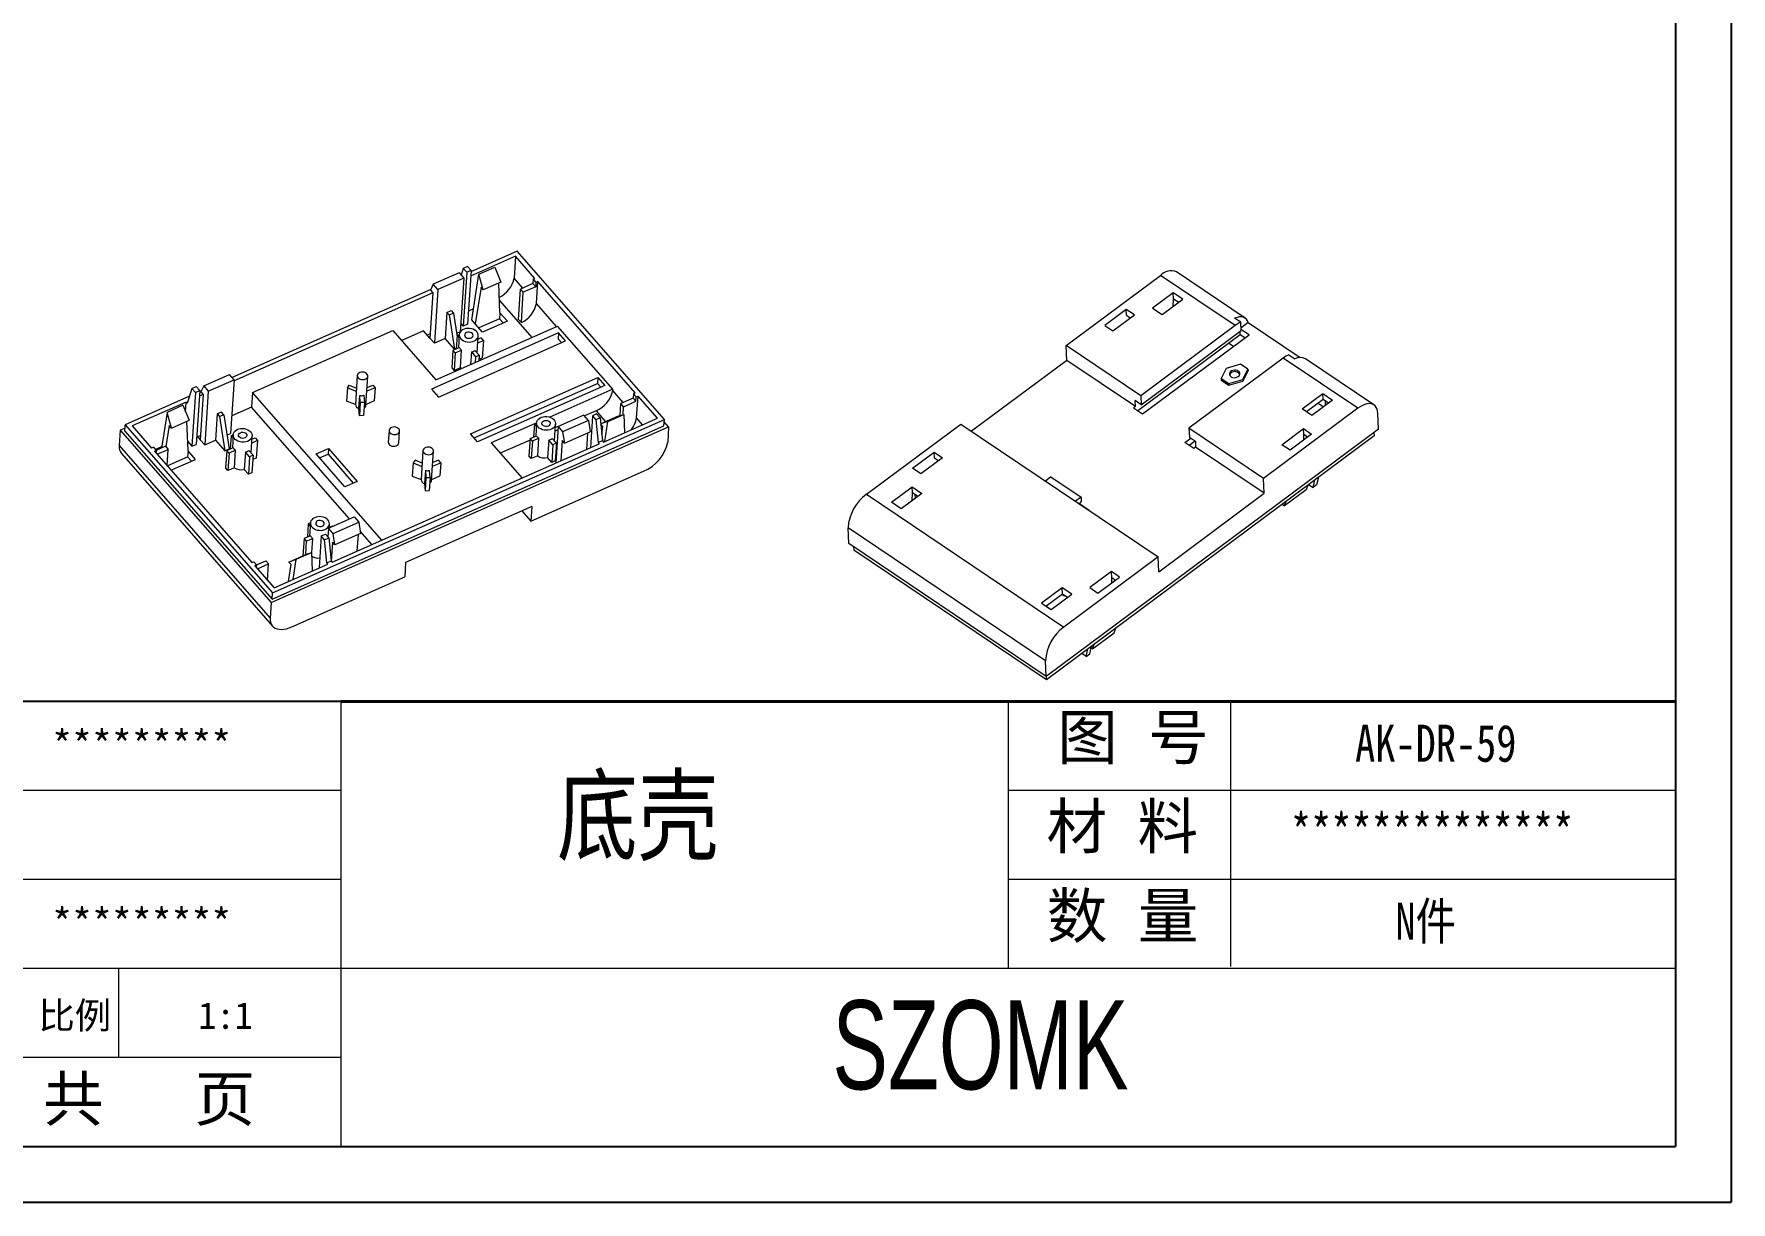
# Model space of a CAD drawing. Header units: inches. Extents: x 2044 to 3108, y 573 to 849.
# Drawn here: x 2234.4 to 2435.3, y 573 to 711.2 of the extents above; entities that cross this region are included whole.
import ezdxf

# ---------------------------------------------------------------- set-up
doc = ezdxf.new("R2010")
doc.units = ezdxf.units.IN
doc.layers.add('文字', color=81, linetype='Continuous')
doc.layers.add('粗实线', color=7, linetype='Continuous', lineweight=30)
doc.layers.add('细实线', color=3, linetype='Continuous', lineweight=9)
doc.styles.get("Standard").update_dxf_attribs({"font": 'txt', "bigfont": 'gbcbig.shx'})
doc.styles.add('宋体', font='', dxfattribs={"width": 0.8, "height": 3.5})
doc.styles.add('长仿宋', font='', dxfattribs={"width": 0.7, "height": 4})
doc.styles.get('宋体').set_extended_font_data('SimSun')
doc.styles.get('长仿宋').set_extended_font_data('SimSun')

msp = doc.modelspace()

# ---------------------------------------------------------------- linework, layer by layer
for p, q in [((2435.346, 849.489), (2435.346, 572.957)), ((2428.762, 842.905), (2428.762, 579.541)), ((2270.744, 632.214), (2191.735, 632.214)), ((2054.371, 579.541), (2428.762, 579.541)), ((2044.251, 572.957), (2435.346, 572.957))]:
    msp.add_line(p, q)
at = {"color": 7, "linetype": 'Continuous', "lineweight": 15}
for p, q in [((2291.603, 685.501), (2286.139, 683.083)), ((2309.047, 665.591), (2291.603, 685.501)), ((2285.237, 683.476), (2284.985, 682.67)), ((2285.739, 683.698), (2285.237, 683.476)), ((2285.646, 683.008), (2285.237, 683.476)), ((2285.739, 683.698), (2286.148, 683.23)), ((2291.428, 684.905), (2286.105, 682.549)), ((2287.093, 682.78), (2288.975, 683.613)), ((2288.975, 683.613), (2289.696, 681.847)), ((2291.428, 684.905), (2291.262, 682.322)), ((2293.721, 682.288), (2291.428, 684.905)), ((2281.684, 681.601), (2281.345, 680.879)), ((2284.738, 682.952), (2281.684, 681.601)), ((2282.23, 680.978), (2281.684, 681.601)), ((2285.284, 682.329), (2282.23, 680.978)), ((2284.738, 682.952), (2285.284, 682.329)), ((2285.284, 682.329), (2284.874, 675.957)), ((2285.646, 683.008), (2285.237, 676.636)), ((2286.148, 683.23), (2285.646, 683.008)), ((2286.148, 683.23), (2285.739, 676.858)), ((2286.238, 677.382), (2287.093, 682.78)), ((2287.331, 681.233), (2286.648, 676.914)), ((2287.604, 680.921), (2287.093, 682.78)), ((2287.604, 680.921), (2287.331, 681.233)), ((2289.696, 681.847), (2287.604, 680.921)), ((2289.576, 678.21), (2289.439, 681.733)), ((2293.479, 681.678), (2292.015, 681.031)), ((2293.807, 681.305), (2292.343, 680.657)), ((2293.512, 682.195), (2293.479, 681.678)), ((2293.479, 681.678), (2293.807, 681.305)), ((2293.512, 682.195), (2293.721, 682.288)), ((2293.512, 682.195), (2293.84, 681.821)), ((2293.84, 681.821), (2293.807, 681.305)), ((2294.049, 681.914), (2293.84, 681.821)), ((2293.883, 679.33), (2294.049, 681.914)), ((2305.597, 668.734), (2294.049, 681.914)), ((2356.618, 674.342), (2367.78, 682.644)), ((2376.612, 676.701), (2367.78, 682.644)), ((2377.811, 677.583), (2369.693, 683.046)), ((2281.394, 680.983), (2257.856, 670.567)), ((2281.617, 680.563), (2258.084, 670.149)), ((2281.618, 680.567), (2281.275, 675.228)), ((2281.345, 680.879), (2281.618, 680.567)), ((2282.23, 680.978), (2281.821, 674.605)), ((2291.783, 677.423), (2292.015, 681.031)), ((2292.015, 681.031), (2292.343, 680.657)), ((2292.111, 677.05), (2292.343, 680.657)), ((2369.293, 680.585), (2366.844, 678.763)), ((2367.986, 677.995), (2370.435, 679.816)), ((2369.289, 678.964), (2369.323, 679.879)), ((2370.435, 679.816), (2369.293, 680.585)), ((2369.323, 679.879), (2369.293, 680.585)), ((2369.323, 679.879), (2369.951, 679.456)), ((2283.296, 678.27), (2283.097, 675.17)), ((2283.296, 678.27), (2283.798, 678.492)), ((2283.569, 677.958), (2283.296, 678.27)), ((2283.569, 677.958), (2284.071, 678.18)), ((2283.569, 677.958), (2284.188, 673.923)), ((2283.798, 678.492), (2284.071, 678.18)), ((2284.071, 678.18), (2284.501, 675.382)), ((2286.444, 678.684), (2285.839, 678.416)), ((2286.648, 676.914), (2286.238, 677.382)), ((2289.532, 677.521), (2287.07, 676.432)), ((2290.449, 677.213), (2287.521, 675.917)), ((2289.576, 678.21), (2289.532, 677.521)), ((2289.983, 677.006), (2289.532, 677.521)), ((2289.576, 678.21), (2290.449, 677.213)), ((2291.783, 677.423), (2292.111, 677.05)), ((2363.735, 678.625), (2361.181, 676.725)), ((2362.144, 676.076), (2364.698, 677.976)), ((2363.765, 677.919), (2363.735, 678.625)), ((2364.698, 677.976), (2363.735, 678.625)), ((2363.765, 677.919), (2364.215, 677.616)), ((2366.844, 678.763), (2367.986, 677.995)), ((2377.281, 677.095), (2376.567, 677.575)), ((2260.276, 668.777), (2276.883, 676.126)), ((2276.883, 676.126), (2282.002, 670.284)), ((2280.538, 676.07), (2277.94, 674.92)), ((2281.275, 675.228), (2280.538, 676.07)), ((2281.308, 675.741), (2280.96, 675.587)), ((2281.821, 674.605), (2281.275, 675.228)), ((2296.52, 675.843), (2281.46, 669.179)), ((2282.002, 670.284), (2296.392, 676.652)), ((2284.509, 675.511), (2284.409, 673.953)), ((2284.874, 675.957), (2284.442, 675.765)), ((2284.764, 675.624), (2284.509, 675.511)), ((2284.509, 675.511), (2284.74, 675.247)), ((2284.765, 675.635), (2284.664, 674.066)), ((2285.237, 676.636), (2284.94, 676.975)), ((2285.739, 676.858), (2285.237, 676.636)), ((2287.521, 675.917), (2286.648, 676.914)), ((2286.88, 673.467), (2287.01, 675.491)), ((2287.347, 675.254), (2286.985, 675.093)), ((2287.62, 674.942), (2287.347, 675.254)), ((2302.944, 669.174), (2296.392, 676.652)), ((2296.52, 675.843), (2296.475, 675.154)), ((2297.339, 674.909), (2296.52, 675.843)), ((2361.181, 676.725), (2362.144, 676.076)), ((2377.229, 675.621), (2365.117, 666.612)), ((2376.612, 676.701), (2365.451, 668.399)), ((2365.496, 667.34), (2377.322, 676.136)), ((2365.674, 666.238), (2378.269, 675.607)), ((2377.229, 675.621), (2377.211, 676.053)), ((2377.785, 675.247), (2377.229, 675.621)), ((2377.322, 676.136), (2377.281, 677.095)), ((2378.187, 677.062), (2377.311, 676.41)), ((2378.269, 675.607), (2377.318, 676.247)), ((2378.187, 677.062), (2384.325, 672.932)), ((2283.097, 675.17), (2281.821, 674.605)), ((2282.279, 668.244), (2297.339, 674.909)), ((2284.188, 673.923), (2283.097, 675.17)), ((2284, 673.773), (2283.867, 671.706)), ((2284.756, 674.107), (2284, 673.773)), ((2284, 673.773), (2284.273, 673.461)), ((2284.273, 673.461), (2284.14, 671.394)), ((2284.413, 674.023), (2284.188, 673.923)), ((2284.273, 673.461), (2285.029, 673.795)), ((2284.896, 671.729), (2285.029, 673.795)), ((2286.2, 673.581), (2286.104, 672.099)), ((2286.2, 673.581), (2286.693, 673.018)), ((2287.111, 673.203), (2286.618, 673.766)), ((2286.693, 673.018), (2287.111, 673.203)), ((2286.956, 674.648), (2287.62, 674.942)), ((2287.111, 673.203), (2287.067, 672.525)), ((2287.62, 674.942), (2287.487, 672.875)), ((2296.872, 674.702), (2296.475, 675.154)), ((2365.451, 668.399), (2356.618, 674.342)), ((2356.694, 672.577), (2356.618, 674.342)), ((2375.885, 674.621), (2376.442, 674.247)), ((2382.991, 673.253), (2383.705, 672.773)), ((2283.867, 671.706), (2284.14, 671.394)), ((2284.14, 671.394), (2284.896, 671.729)), ((2286.693, 673.018), (2286.649, 672.34)), ((2287.078, 672.694), (2287.487, 672.875)), ((2356.694, 672.577), (2345.413, 664.186)), ((2364.813, 667.114), (2356.694, 672.577)), ((2382.322, 672.859), (2371.161, 664.557)), ((2375.58, 671.64), (2374.978, 670.434)), ((2377.252, 672.125), (2375.58, 671.64)), ((2378.144, 671.525), (2377.252, 672.125)), ((2377.543, 670.319), (2378.144, 671.525)), ((2377.55, 670.142), (2378.152, 671.348)), ((2378.144, 671.525), (2378.152, 671.348)), ((2391.154, 666.916), (2382.322, 672.859)), ((2393.067, 667.317), (2384.949, 672.78)), ((2253.11, 669.259), (2252.557, 667.487)), ((2253.11, 669.259), (2253.612, 669.481)), ((2253.11, 669.259), (2253.52, 668.791)), ((2254.022, 669.013), (2253.612, 669.481)), ((2254.494, 669.568), (2254.154, 668.846)), ((2254.494, 669.568), (2257.547, 670.919)), ((2254.494, 669.568), (2255.04, 668.945)), ((2255.04, 668.945), (2258.093, 670.296)), ((2258.093, 670.296), (2257.547, 670.919)), ((2258.093, 670.296), (2257.684, 663.924)), ((2271.511, 669.323), (2271.412, 667.773)), ((2271.511, 669.323), (2271.737, 669.639)), ((2272.56, 668.905), (2271.511, 669.323)), ((2271.737, 669.639), (2272.586, 669.301)), ((2272.682, 670.795), (2272.461, 667.35)), ((2273.708, 667.27), (2273.929, 670.715)), ((2274.784, 669.352), (2273.814, 668.923)), ((2273.843, 669.368), (2274.511, 669.664)), ((2274.511, 669.664), (2274.784, 669.352)), ((2274.784, 669.352), (2274.685, 667.802)), ((2281.46, 669.179), (2282.279, 668.244)), ((2286.101, 663.882), (2301.16, 670.546)), ((2286.524, 663.4), (2301.116, 669.857)), ((2301.979, 669.612), (2286.92, 662.947)), ((2302.944, 669.174), (2295.464, 665.864)), ((2301.16, 670.546), (2301.116, 669.857)), ((2301.116, 669.857), (2301.513, 669.405)), ((2301.16, 670.546), (2301.979, 669.612)), ((2302.933, 669.001), (2302.944, 669.174)), ((2374.978, 670.434), (2375.87, 669.833)), ((2374.978, 670.434), (2374.986, 670.257)), ((2374.986, 670.257), (2375.878, 669.657)), ((2375.87, 669.833), (2377.543, 670.319)), ((2375.87, 669.833), (2375.878, 669.657)), ((2375.878, 669.657), (2377.55, 670.142)), ((2377.543, 670.319), (2377.55, 670.142)), ((2252.823, 668.34), (2245.212, 664.972)), ((2252.421, 667.643), (2246.041, 664.82)), ((2252.038, 667.267), (2250.156, 666.434)), ((2252.038, 667.267), (2252.759, 665.501)), ((2252.348, 666.509), (2252.421, 667.643)), ((2252.557, 667.487), (2252.421, 667.643)), ((2253.52, 668.791), (2253.11, 662.419)), ((2253.52, 668.791), (2254.022, 669.013)), ((2254.022, 669.013), (2253.612, 662.641)), ((2254.427, 668.531), (2253.978, 668.332)), ((2254.203, 668.951), (2254.012, 668.866)), ((2254.427, 668.535), (2254.084, 663.196)), ((2254.154, 668.846), (2254.427, 668.535)), ((2255.04, 668.945), (2254.63, 662.573)), ((2260.276, 668.777), (2260.166, 667.054)), ((2275.586, 651.302), (2260.276, 668.777)), ((2272.461, 667.355), (2271.412, 667.773)), ((2272.866, 666.893), (2272.966, 668.443)), ((2273.03, 667.589), (2272.93, 666.039)), ((2273.03, 667.589), (2272.966, 668.443)), ((2273.529, 667.594), (2273.03, 667.589)), ((2273.529, 667.594), (2273.429, 666.044)), ((2273.464, 668.447), (2273.529, 667.594)), ((2274.685, 667.802), (2273.715, 667.373)), ((2303.799, 666.054), (2303.89, 667.477)), ((2305.354, 668.124), (2303.89, 667.477)), ((2304.218, 667.103), (2303.89, 667.477)), ((2304.218, 667.103), (2305.682, 667.751)), ((2305.387, 668.641), (2305.354, 668.124)), ((2305.682, 667.751), (2305.354, 668.124)), ((2305.597, 668.734), (2305.387, 668.641)), ((2305.715, 668.267), (2305.387, 668.641)), ((2305.682, 667.751), (2305.715, 668.267)), ((2305.715, 668.267), (2305.924, 668.36)), ((2305.758, 665.776), (2305.924, 668.36)), ((2308.217, 665.742), (2305.924, 668.36)), ((2365.496, 667.34), (2364.783, 667.82)), ((2364.813, 667.114), (2364.783, 667.82)), ((2365.451, 668.399), (2365.496, 667.34)), ((2384.58, 666.829), (2387.029, 668.65)), ((2387.06, 667.944), (2385.094, 666.483)), ((2388.171, 667.882), (2385.722, 666.06)), ((2386.465, 667.502), (2387.093, 667.08)), ((2387.029, 668.65), (2388.171, 667.882)), ((2387.06, 667.944), (2387.029, 668.65)), ((2387.687, 667.522), (2387.06, 667.944)), ((2387.277, 667.798), (2387.301, 667.235)), ((2250.156, 666.434), (2249.487, 662.211)), ((2250.667, 664.575), (2250.156, 666.434)), ((2250.667, 664.575), (2252.759, 665.501)), ((2252.639, 661.864), (2252.502, 665.387)), ((2256.105, 666.237), (2255.906, 663.137)), ((2256.607, 666.459), (2256.105, 666.237)), ((2256.105, 666.237), (2256.378, 665.926)), ((2256.88, 666.148), (2256.378, 665.926)), ((2256.378, 665.926), (2256.998, 661.891)), ((2256.88, 666.148), (2256.607, 666.459)), ((2256.88, 666.148), (2257.5, 662.113)), ((2260.166, 667.054), (2257.818, 666.016)), ((2271.763, 653.818), (2260.166, 667.054)), ((2262.656, 645.061), (2309.047, 665.591)), ((2272.93, 666.039), (2272.866, 666.893)), ((2273.429, 666.044), (2272.93, 666.039)), ((2293.654, 665.073), (2293.909, 665.186)), ((2293.91, 665.197), (2293.809, 663.628)), ((2299.507, 666.095), (2296.453, 664.744)), ((2300.053, 665.472), (2296.999, 664.121)), ((2300.053, 665.472), (2299.507, 666.095)), ((2300.951, 666.618), (2299.58, 666.012)), ((2300.053, 665.472), (2300.259, 664.127)), ((2300.524, 666.027), (2300.28, 662.23)), ((2301.026, 666.249), (2300.524, 666.027)), ((2300.524, 666.027), (2300.934, 665.559)), ((2301.436, 665.782), (2300.934, 665.559)), ((2300.934, 665.559), (2301.199, 662.853)), ((2301.436, 665.782), (2301.026, 666.249)), ((2301.436, 665.782), (2301.701, 663.075)), ((2303.591, 665.987), (2301.506, 665.064)), ((2302.353, 665.362), (2301.506, 665.064)), ((2301.838, 662.919), (2308.217, 665.742)), ((2301.976, 662.98), (2302.353, 665.362)), ((2302.353, 665.362), (2304.235, 666.195)), ((2303.591, 665.987), (2304.235, 666.195)), ((2304.158, 666.17), (2304.218, 667.103)), ((2304.235, 666.195), (2304.32, 664.018)), ((2308.998, 664.833), (2309.047, 665.591)), ((2309.551, 664.732), (2309.03, 665.327)), ((2364.813, 667.114), (2364.603, 666.958)), ((2364.603, 666.958), (2365.674, 666.238)), ((2391.154, 666.916), (2379.993, 658.614)), ((2385.722, 666.06), (2384.58, 666.829)), ((2393.608, 664.442), (2393.527, 666.313)), ((2244.61, 664.315), (2244.493, 662.489)), ((2245.186, 664.57), (2244.61, 664.315)), ((2244.61, 664.315), (2262.491, 643.906)), ((2245.163, 664.214), (2245.212, 664.972)), ((2245.163, 664.214), (2262.607, 644.303)), ((2245.212, 664.972), (2262.656, 645.061)), ((2246.041, 664.82), (2248.334, 662.203)), ((2250.394, 664.887), (2250, 662.397)), ((2250.667, 664.575), (2250.394, 664.887)), ((2253.678, 663.66), (2254.084, 663.196)), ((2253.77, 663.555), (2254.117, 663.709)), ((2254.084, 663.196), (2254.63, 662.573)), ((2254.63, 662.573), (2255.906, 663.137)), ((2255.906, 663.137), (2256.998, 661.891)), ((2257.251, 663.733), (2257.684, 663.924)), ((2257.737, 663.664), (2257.637, 662.106)), ((2257.737, 663.664), (2257.992, 663.777)), ((2257.968, 663.4), (2257.737, 663.664)), ((2257.993, 663.788), (2257.892, 662.219)), ((2260.108, 661.62), (2260.238, 663.643)), ((2260.212, 663.246), (2260.575, 663.406)), ((2260.575, 663.406), (2260.848, 663.094)), ((2262.491, 643.906), (2309.551, 664.732)), ((2262.607, 644.303), (2308.998, 664.833)), ((2276.439, 664.288), (2276.351, 662.91)), ((2277.598, 662.83), (2277.687, 664.208)), ((2286.92, 662.947), (2286.101, 663.882)), ((2293.653, 665.062), (2288.554, 662.806)), ((2293.134, 663.159), (2289.61, 661.6)), ((2293.145, 663.334), (2293.013, 661.268)), ((2293.145, 663.334), (2293.901, 663.669)), ((2293.418, 663.023), (2293.145, 663.334)), ((2294.174, 663.357), (2293.418, 663.023)), ((2293.654, 665.073), (2293.554, 663.515)), ((2293.885, 664.809), (2293.654, 665.073)), ((2294.041, 661.291), (2294.174, 663.357)), ((2295.345, 663.143), (2295.212, 661.076)), ((2295.838, 662.58), (2295.345, 663.143)), ((2295.763, 663.328), (2296.256, 662.765)), ((2296.025, 663.029), (2296.155, 665.053)), ((2296.428, 664.355), (2296.101, 664.21)), ((2296.13, 664.655), (2296.492, 664.815)), ((2296.453, 664.744), (2296.175, 660.413)), ((2296.453, 664.744), (2296.999, 664.121)), ((2296.492, 664.815), (2296.526, 664.776)), ((2296.999, 664.121), (2297.205, 662.776)), ((2297.205, 662.776), (2300.259, 664.127)), ((2299.958, 663.994), (2299.831, 662.031)), ((2301.773, 664.75), (2301.507, 665.053)), ((2301.627, 663.832), (2301.773, 664.75)), ((2309.551, 664.732), (2309.434, 662.906)), ((2332.966, 656.75), (2344.128, 665.052)), ((2344.128, 665.052), (2367.502, 649.323)), ((2393.608, 664.442), (2354.246, 635.164)), ((2393.076, 663.649), (2354.274, 634.788)), ((2370.67, 662.876), (2371.364, 663.392)), ((2371.161, 664.557), (2371.206, 663.498)), ((2379.993, 658.614), (2371.161, 664.557)), ((2371.206, 663.498), (2371.92, 663.018)), ((2382.164, 662.605), (2384.719, 664.505)), ((2385.682, 663.856), (2383.128, 661.957)), ((2384.719, 664.505), (2385.682, 663.856)), ((2384.749, 663.799), (2384.719, 664.505)), ((2384.775, 663.182), (2384.749, 663.799)), ((2385.198, 663.497), (2384.749, 663.799)), ((2385.084, 663.412), (2385.077, 663.578)), ((2393.059, 664.034), (2393.076, 663.649)), ((2244.493, 662.489), (2262.373, 642.081)), ((2244.767, 661.551), (2262.648, 641.142)), ((2248.544, 662.295), (2248.334, 662.203)), ((2248.544, 662.295), (2248.871, 661.921)), ((2248.662, 661.829), (2248.871, 661.921)), ((2248.662, 661.829), (2260.209, 648.649)), ((2249.507, 662.338), (2248.786, 662.019)), ((2248.871, 661.921), (2248.851, 661.613)), ((2249.974, 662.426), (2248.86, 661.933)), ((2248.979, 661.467), (2250.302, 662.052)), ((2249.974, 662.426), (2250.302, 662.052)), ((2250.177, 660.1), (2250.302, 662.052)), ((2250.177, 660.106), (2252.594, 661.175)), ((2252.594, 663.008), (2253.11, 662.419)), ((2252.639, 661.864), (2252.594, 661.175)), ((2252.594, 661.175), (2253.045, 660.661)), ((2253.512, 660.867), (2252.639, 661.864)), ((2253.11, 662.419), (2253.612, 662.641)), ((2256.998, 661.891), (2257.5, 662.113)), ((2257.228, 661.925), (2257.095, 659.858)), ((2257.228, 661.925), (2257.984, 662.259)), ((2257.501, 661.614), (2257.228, 661.925)), ((2257.501, 661.614), (2257.368, 659.547)), ((2258.257, 661.948), (2257.501, 661.614)), ((2258.124, 659.881), (2258.257, 661.948)), ((2259.428, 661.734), (2259.295, 659.667)), ((2259.921, 661.171), (2259.428, 661.734)), ((2259.921, 661.171), (2259.788, 659.104)), ((2259.846, 661.919), (2260.339, 661.356)), ((2260.339, 661.356), (2259.921, 661.171)), ((2260.848, 663.094), (2260.184, 662.801)), ((2260.339, 661.356), (2260.206, 659.289)), ((2260.848, 663.094), (2260.715, 661.028)), ((2267.801, 661.513), (2269.265, 662.161)), ((2271.214, 657.618), (2267.801, 661.513)), ((2268.224, 661.031), (2269.221, 661.472)), ((2269.265, 662.161), (2269.221, 661.472)), ((2269.221, 661.472), (2272.211, 658.06)), ((2269.265, 662.161), (2272.678, 658.266)), ((2269.711, 648.702), (2301.336, 662.697)), ((2280.462, 661.914), (2280.241, 658.47)), ((2281.488, 658.39), (2281.709, 661.834)), ((2288.554, 662.806), (2292.193, 658.651)), ((2293.286, 660.956), (2293.013, 661.268)), ((2293.418, 663.023), (2293.286, 660.956)), ((2294.041, 661.291), (2293.286, 660.956)), ((2295.838, 662.58), (2295.705, 660.514)), ((2296.256, 662.765), (2295.838, 662.58)), ((2296.256, 662.765), (2296.123, 660.699)), ((2296.295, 662.288), (2296.223, 662.256)), ((2296.932, 663.087), (2296.778, 660.68)), ((2297.205, 662.776), (2296.932, 663.087)), ((2301.701, 663.075), (2301.199, 662.853)), ((2301.199, 662.853), (2301.336, 662.697)), ((2301.701, 663.075), (2301.838, 662.919)), ((2338.438, 659.809), (2340.993, 661.709)), ((2340.993, 661.709), (2341.956, 661.06)), ((2341.023, 661.003), (2340.993, 661.709)), ((2371.74, 662.156), (2370.67, 662.876)), ((2371.184, 662.53), (2371.878, 663.046)), ((2371.95, 662.312), (2371.74, 662.156)), ((2371.92, 663.018), (2371.95, 662.312)), ((2380.069, 656.849), (2371.95, 662.312)), ((2383.128, 661.957), (2382.164, 662.605)), ((2250.624, 659.589), (2253.512, 660.867)), ((2257.368, 659.547), (2257.095, 659.858)), ((2258.124, 659.881), (2257.368, 659.547)), ((2259.788, 659.104), (2259.295, 659.667)), ((2260.206, 659.289), (2259.788, 659.104)), ((2260.715, 661.028), (2260.306, 660.847)), ((2279.292, 660.442), (2279.192, 658.892)), ((2279.517, 660.758), (2279.292, 660.442)), ((2279.292, 660.442), (2280.341, 660.025)), ((2280.366, 660.421), (2279.517, 660.758)), ((2280.746, 659.562), (2280.646, 658.012)), ((2280.746, 659.562), (2280.81, 658.709)), ((2281.309, 658.714), (2281.245, 659.567)), ((2281.594, 660.043), (2282.565, 660.472)), ((2282.292, 660.784), (2281.623, 660.488)), ((2282.565, 660.472), (2282.292, 660.784)), ((2282.565, 660.472), (2282.465, 658.922)), ((2293.227, 653.559), (2306.571, 659.464)), ((2295.705, 660.514), (2295.212, 661.076)), ((2296.123, 660.699), (2295.705, 660.514)), ((2339.402, 659.16), (2338.438, 659.809)), ((2341.956, 661.06), (2339.402, 659.16)), ((2341.472, 660.7), (2341.023, 661.003)), ((2272.678, 658.266), (2271.214, 657.618)), ((2279.192, 658.892), (2280.241, 658.475)), ((2280.646, 658.012), (2280.71, 657.159)), ((2280.81, 658.709), (2280.71, 657.159)), ((2280.71, 657.159), (2281.209, 657.164)), ((2280.81, 658.709), (2281.309, 658.714)), ((2281.309, 658.714), (2281.209, 657.164)), ((2281.495, 658.493), (2282.465, 658.922)), ((2335.949, 655.783), (2338.399, 657.605)), ((2338.399, 657.605), (2339.54, 656.837)), ((2338.429, 656.899), (2338.399, 657.605)), ((2354.808, 658.784), (2354.159, 658.301)), ((2354.808, 658.784), (2358.377, 656.383)), ((2380.069, 656.849), (2379.993, 658.614)), ((2385.03, 657.268), (2382.476, 655.369)), ((2385.24, 657.821), (2385.03, 657.268)), ((2385.327, 657.886), (2385.857, 657.53)), ((2385.857, 657.53), (2386.06, 658.431)), ((2386.277, 657.842), (2385.857, 657.53)), ((2386.48, 658.743), (2386.277, 657.842)), ((2293.337, 655.281), (2278.404, 648.672)), ((2293.337, 655.281), (2293.227, 653.559)), ((2332.966, 656.75), (2356.341, 641.021)), ((2337.091, 655.015), (2335.949, 655.783)), ((2339.54, 656.837), (2337.091, 655.015)), ((2338.395, 655.984), (2338.429, 656.899)), ((2339.057, 656.477), (2338.429, 656.899)), ((2338.775, 656.267), (2338.757, 656.678)), ((2358.377, 656.383), (2357.728, 655.9)), ((2358.186, 655.592), (2358.399, 655.853)), ((2359.346, 654.832), (2358.197, 655.605)), ((2358.377, 656.383), (2358.399, 655.853)), ((2367.578, 647.558), (2380.069, 656.849)), ((2382.196, 655.557), (2382.476, 655.369)), ((2382.476, 655.369), (2382.686, 655.921)), ((2266.882, 653.225), (2266.782, 651.668)), ((2267.137, 653.338), (2266.882, 653.225)), ((2266.882, 653.225), (2267.113, 652.962)), ((2267.138, 653.349), (2267.037, 651.781)), ((2269.262, 652.711), (2272.316, 654.063)), ((2269.354, 652.752), (2269.383, 653.205)), ((2269.808, 652.088), (2272.862, 653.439)), ((2272.316, 654.063), (2272.862, 653.439)), ((2272.862, 653.439), (2273.069, 652.095)), ((2292.17, 654.765), (2293.227, 653.559)), ((2359.331, 654.821), (2359.346, 654.832)), ((2266.373, 651.487), (2266.243, 649.459)), ((2267.129, 651.821), (2266.373, 651.487)), ((2266.373, 651.487), (2266.646, 651.175)), ((2266.646, 651.175), (2266.545, 649.593)), ((2266.646, 651.175), (2267.402, 651.51)), ((2267.295, 649.848), (2267.402, 651.51)), ((2268.398, 651.81), (2268.154, 648.013)), ((2268.398, 651.81), (2268.9, 652.032)), ((2268.807, 651.342), (2268.398, 651.81)), ((2268.807, 651.342), (2269.309, 651.565)), ((2269.073, 648.636), (2268.807, 651.342)), ((2268.9, 652.032), (2269.309, 651.565)), ((2269.262, 652.711), (2269.197, 651.693)), ((2269.808, 652.088), (2269.262, 652.711)), ((2269.309, 651.565), (2269.575, 648.858)), ((2269.72, 652.968), (2269.358, 652.808)), ((2269.754, 652.929), (2269.72, 652.968)), ((2270.015, 650.743), (2269.808, 652.088)), ((2273.069, 652.095), (2270.015, 650.743)), ((2272.767, 651.961), (2272.641, 649.999)), ((2274.419, 650.786), (2273.025, 652.377)), ((2354.165, 637.035), (2330.791, 652.764)), ((2330.871, 650.893), (2330.791, 652.764)), ((2264.562, 648.716), (2266.654, 649.641)), ((2267.298, 649.849), (2265.416, 649.016)), ((2266.654, 649.641), (2267.298, 649.849)), ((2267.383, 647.672), (2267.298, 649.849)), ((2269.742, 651.055), (2269.599, 648.831)), ((2270.015, 650.743), (2269.742, 651.055)), ((2354.246, 635.164), (2330.871, 650.893)), ((2331.454, 650.5), (2331.47, 650.132)), ((2354.274, 634.788), (2331.47, 650.132)), ((2367.502, 649.323), (2356.341, 641.021)), ((2367.578, 647.558), (2367.502, 649.323)), ((2260.209, 648.649), (2260.419, 648.741)), ((2260.746, 648.367), (2260.419, 648.741)), ((2260.746, 648.367), (2260.537, 648.275)), ((2260.537, 648.275), (2262.83, 645.657)), ((2260.746, 648.367), (2260.726, 648.059)), ((2260.736, 648.379), (2261.849, 648.872)), ((2260.854, 647.913), (2262.177, 648.498)), ((2262.177, 648.498), (2261.849, 648.872)), ((2262.052, 646.546), (2262.177, 648.498)), ((2262.83, 645.657), (2269.209, 648.48)), ((2264.519, 646.405), (2264.835, 648.404)), ((2265.416, 649.016), (2264.562, 648.716)), ((2264.835, 648.404), (2264.562, 648.716)), ((2265.416, 649.016), (2265.039, 646.635)), ((2269.073, 648.636), (2269.575, 648.858)), ((2269.209, 648.48), (2269.073, 648.636)), ((2269.575, 648.858), (2269.711, 648.702)), ((2278.404, 648.672), (2278.293, 646.95)), ((2361.976, 647.589), (2359.422, 645.689)), ((2362.94, 646.94), (2361.976, 647.589)), ((2362.007, 646.883), (2361.976, 647.589)), ((2262.607, 644.303), (2262.656, 645.061)), ((2264.949, 641.045), (2278.293, 646.95)), ((2356.135, 645.671), (2353.685, 643.849)), ((2357.277, 644.902), (2356.135, 645.671)), ((2356.165, 644.965), (2356.135, 645.671)), ((2359.422, 645.689), (2360.386, 645.041)), ((2360.386, 645.041), (2362.94, 646.94)), ((2362.033, 646.266), (2362.007, 646.883)), ((2362.007, 646.883), (2362.456, 646.581)), ((2262.491, 643.906), (2262.373, 642.081)), ((2353.685, 643.849), (2354.827, 643.08)), ((2354.2, 643.503), (2356.165, 644.965)), ((2354.827, 643.08), (2357.277, 644.902)), ((2356.165, 644.965), (2356.793, 644.542)), ((2359.733, 638.453), (2362.288, 640.352)), ((2362.288, 640.352), (2362.498, 640.905)), ((2354.246, 635.164), (2354.165, 637.035)), ((2358.986, 637.543), (2358.457, 637.899)), ((2358.986, 637.543), (2359.19, 638.444)), ((2358.986, 637.543), (2359.406, 637.855)), ((2359.406, 637.855), (2359.609, 638.756)), ((2359.733, 638.453), (2359.566, 638.565)), ((2359.733, 638.453), (2359.943, 639.005)), ((2354.257, 635.172), (2354.274, 634.788))]:
    msp.add_line(p, q, dxfattribs=at)
at = {"color": 8, "linetype": 'Continuous', "lineweight": 15}
for p, q in [((2292.288, 681.151), (2291.262, 682.322)), ((2289.519, 679.666), (2293.343, 675.302)), ((2296.275, 676.6), (2293.883, 679.33)), ((2304.163, 667.597), (2302.933, 669.001)), ((2300.951, 666.618), (2302.087, 665.321)), ((2306.467, 664.968), (2305.758, 665.776))]:
    msp.add_line(p, q, dxfattribs=at)
at = {"color": 7, "linetype": 'Continuous', "lineweight": 15, "flags": 128}
for points in [[(2378.187, 677.062), (2378.088, 677.283), (2377.953, 677.463), (2377.786, 677.6), (2377.588, 677.69), (2377.363, 677.733), (2377.115, 677.729), (2376.849, 677.676), (2376.567, 677.575)], [(2284.946, 675.146), (2285.089, 675.014), (2285.265, 674.904), (2285.466, 674.82), (2285.684, 674.768), (2285.911, 674.748), (2286.136, 674.761), (2286.352, 674.807), (2286.549, 674.884), (2286.718, 674.989), (2286.853, 675.117), (2286.949, 675.263), (2287.002, 675.422), (2287.008, 675.587), (2286.969, 675.75), (2286.886, 675.906), (2286.762, 676.048), (2286.602, 676.17), (2286.412, 676.267), (2286.201, 676.336), (2285.978, 676.372), (2285.75, 676.376), (2285.529, 676.346), (2285.322, 676.284), (2285.138, 676.193), (2284.985, 676.076), (2284.868, 675.937), (2284.794, 675.784), (2284.764, 675.621), (2284.78, 675.457), (2284.842, 675.296), (2284.946, 675.146)], [(2285.469, 675.378), (2285.574, 675.29), (2285.709, 675.23), (2285.862, 675.202), (2286.018, 675.209), (2286.16, 675.251), (2286.276, 675.324), (2286.354, 675.42), (2286.386, 675.529), (2286.37, 675.643), (2286.306, 675.748), (2286.201, 675.835), (2286.065, 675.896), (2285.912, 675.924), (2285.757, 675.916), (2285.614, 675.874), (2285.498, 675.802), (2285.421, 675.706), (2285.389, 675.596), (2285.405, 675.483), (2285.469, 675.378)], [(2272.783, 670.523), (2272.894, 670.427), (2273.036, 670.355), (2273.198, 670.312), (2273.368, 670.302), (2273.533, 670.326), (2273.682, 670.382), (2273.802, 670.465), (2273.886, 670.57), (2273.926, 670.688), (2273.921, 670.812), (2273.87, 670.931), (2273.777, 671.037), (2273.649, 671.122), (2273.496, 671.18), (2273.328, 671.206), (2273.159, 671.199), (2273.001, 671.159), (2272.865, 671.089), (2272.762, 670.994), (2272.699, 670.881), (2272.681, 670.759), (2272.71, 670.637), (2272.783, 670.523)], [(2284.896, 671.729), (2285.017, 671.652), (2285.051, 671.633)], [(2376.999, 671.305), (2376.862, 671.373), (2376.703, 671.413), (2376.534, 671.421), (2376.366, 671.395), (2376.213, 671.339), (2376.086, 671.257), (2375.994, 671.153), (2375.945, 671.037), (2375.94, 670.916), (2375.982, 670.8), (2376.067, 670.698), (2376.189, 670.616), (2376.338, 670.561), (2376.503, 670.537), (2376.673, 670.546), (2376.835, 670.587), (2376.976, 670.658), (2377.087, 670.752), (2377.158, 670.862), (2377.186, 670.982), (2377.167, 671.101), (2377.103, 671.212), (2376.999, 671.305)], [(2393.527, 666.313), (2393.499, 666.577), (2393.437, 666.813), (2393.344, 667.016), (2393.221, 667.185), (2393.068, 667.317), (2392.89, 667.409), (2392.687, 667.46), (2392.464, 667.47), (2392.222, 667.439), (2391.967, 667.366), (2391.701, 667.254), (2391.429, 667.103), (2391.154, 666.916)], [(2294.091, 664.708), (2293.987, 664.858), (2293.925, 665.018), (2293.909, 665.183), (2293.939, 665.346), (2294.013, 665.499), (2294.13, 665.637), (2294.283, 665.755), (2294.467, 665.846), (2294.674, 665.908), (2294.896, 665.938), (2295.123, 665.934), (2295.347, 665.897), (2295.557, 665.829), (2295.747, 665.732), (2295.907, 665.61), (2296.031, 665.468), (2296.114, 665.312), (2296.154, 665.149), (2296.147, 664.984), (2296.094, 664.825), (2295.999, 664.679), (2295.863, 664.55), (2295.694, 664.446), (2295.497, 664.369), (2295.282, 664.323), (2295.056, 664.309), (2294.829, 664.33), (2294.611, 664.382), (2294.41, 664.465), (2294.234, 664.576), (2294.091, 664.708)], [(2294.614, 664.94), (2294.55, 665.045), (2294.534, 665.158), (2294.566, 665.268), (2294.644, 665.364), (2294.76, 665.436), (2294.902, 665.478), (2295.058, 665.486), (2295.211, 665.458), (2295.346, 665.397), (2295.451, 665.31), (2295.515, 665.204), (2295.531, 665.091), (2295.499, 664.981), (2295.421, 664.886), (2295.306, 664.813), (2295.163, 664.771), (2295.008, 664.764), (2294.855, 664.792), (2294.719, 664.852), (2294.614, 664.94)], [(2260.056, 664.132), (2260.161, 663.982), (2260.222, 663.822), (2260.239, 663.657), (2260.209, 663.494), (2260.134, 663.341), (2260.018, 663.203), (2259.865, 663.085), (2259.681, 662.994), (2259.474, 662.932), (2259.252, 662.903), (2259.025, 662.906), (2258.801, 662.943), (2258.59, 663.011), (2258.401, 663.108), (2258.241, 663.23), (2258.117, 663.372), (2258.033, 663.528), (2257.994, 663.691), (2258.001, 663.856), (2258.053, 664.015), (2258.149, 664.161), (2258.285, 664.29), (2258.454, 664.394), (2258.651, 664.471), (2258.866, 664.517), (2259.092, 664.531), (2259.319, 664.51), (2259.537, 664.458), (2259.738, 664.375), (2259.914, 664.264), (2260.056, 664.132)], [(2259.534, 663.9), (2259.597, 663.795), (2259.614, 663.682), (2259.582, 663.572), (2259.504, 663.476), (2259.388, 663.404), (2259.246, 663.362), (2259.09, 663.354), (2258.937, 663.382), (2258.802, 663.443), (2258.697, 663.53), (2258.633, 663.636), (2258.616, 663.749), (2258.649, 663.859), (2258.726, 663.955), (2258.842, 664.027), (2258.985, 664.069), (2259.14, 664.076), (2259.293, 664.048), (2259.429, 663.988), (2259.534, 663.9)], [(2276.54, 664.016), (2276.651, 663.92), (2276.793, 663.848), (2276.955, 663.805), (2277.125, 663.796), (2277.291, 663.819), (2277.439, 663.875), (2277.559, 663.958), (2277.643, 664.063), (2277.684, 664.182), (2277.678, 664.305), (2277.627, 664.424), (2277.534, 664.53), (2277.406, 664.615), (2277.253, 664.673), (2277.086, 664.699), (2276.916, 664.692), (2276.758, 664.652), (2276.622, 664.582), (2276.519, 664.487), (2276.457, 664.375), (2276.439, 664.252), (2276.467, 664.13), (2276.54, 664.016)], [(2276.351, 662.91), (2276.359, 662.813), (2276.41, 662.694), (2276.503, 662.588), (2276.631, 662.503), (2276.784, 662.445), (2276.952, 662.418), (2277.121, 662.426), (2277.279, 662.466), (2277.415, 662.536), (2277.518, 662.631), (2277.581, 662.743), (2277.598, 662.83)], [(2280.563, 661.643), (2280.674, 661.546), (2280.816, 661.474), (2280.978, 661.432), (2281.148, 661.422), (2281.313, 661.446), (2281.462, 661.502), (2281.582, 661.585), (2281.666, 661.69), (2281.707, 661.808), (2281.701, 661.931), (2281.65, 662.051), (2281.557, 662.157), (2281.429, 662.242), (2281.276, 662.3), (2281.108, 662.326), (2280.939, 662.319), (2280.781, 662.279), (2280.645, 662.209), (2280.542, 662.114), (2280.479, 662.001), (2280.462, 661.879), (2280.49, 661.757), (2280.563, 661.643)], [(2269.202, 653.694), (2269.059, 653.826), (2268.883, 653.936), (2268.682, 654.02), (2268.464, 654.072), (2268.237, 654.092), (2268.011, 654.079), (2267.796, 654.033), (2267.599, 653.956), (2267.43, 653.852), (2267.294, 653.723), (2267.199, 653.577), (2267.146, 653.418), (2267.139, 653.253), (2267.179, 653.09), (2267.262, 652.934), (2267.386, 652.792), (2267.546, 652.67), (2267.736, 652.573), (2267.946, 652.505), (2268.17, 652.468), (2268.397, 652.464), (2268.619, 652.494), (2268.826, 652.556), (2269.01, 652.647), (2269.163, 652.764), (2269.28, 652.903), (2269.354, 653.056), (2269.384, 653.219), (2269.368, 653.384), (2269.306, 653.544), (2269.202, 653.694)], [(2268.679, 653.462), (2268.574, 653.55), (2268.438, 653.61), (2268.285, 653.638), (2268.13, 653.631), (2267.987, 653.589), (2267.872, 653.516), (2267.794, 653.42), (2267.762, 653.311), (2267.778, 653.197), (2267.842, 653.092), (2267.947, 653.005), (2268.082, 652.944), (2268.235, 652.916), (2268.391, 652.924), (2268.533, 652.966), (2268.649, 653.038), (2268.727, 653.134), (2268.759, 653.244), (2268.743, 653.357), (2268.679, 653.462)], [(2262.373, 642.081), (2262.376, 641.819), (2262.418, 641.58), (2262.499, 641.365), (2262.618, 641.178), (2262.773, 641.022), (2262.962, 640.898), (2263.182, 640.81), (2263.43, 640.758), (2263.702, 640.742), (2263.994, 640.764), (2264.302, 640.822), (2264.622, 640.916), (2264.949, 641.045)]]:
    msp.add_lwpolyline(points, dxfattribs=at)
at = {"color": 7, "linetype": 'Continuous', "lineweight": 15}
for centre, radius, start, end in [((2288.036, 683), 3.297, 296.4516, 348.12167), ((2369.034, 681.425), 1.749, 67.89701, 135.83065), ((2290.728, 679.953), 3.216, 295.47002, 348.8363), ((2378.639, 674.026), 3.356, 113.86334, 127.15338), ((2285.539, 674.518), 0.885, 207.68385, 234.76115), ((2285.938, 674.737), 1.185, 282.74651, 304.99514), ((2384.348, 670.184), 3.356, 113.86334, 127.15338), ((2376.593, 670.544), 0.716, 54.71362, 153.37248), ((2384.333, 671.665), 1.274, 61.12545, 119.57807), ((2376.794, 670.782), 0.406, 19.48937, 58.52396), ((2272.954, 667.379), 0.494, 182.7291, 259.7159), ((2273.208, 669.245), 0.838, 253.20395, 287.83503), ((2273.299, 667.318), 0.412, 297.22244, 353.26578), ((2299.684, 669.688), 3.32, 292.427, 348.07177), ((2303.214, 666.134), 2.569, 315.83266, 352.00008), ((2294.684, 664.08), 0.885, 207.68385, 234.76115), ((2295.083, 664.299), 1.185, 282.74651, 304.99514), ((2245.745, 662.346), 1.26, 173.48003, 219.13295), ((2258.767, 662.671), 0.885, 207.68385, 234.76115), ((2259.166, 662.89), 1.185, 282.74651, 304.99514), ((2294.867, 662.498), 1.463, 235.63354, 283.63189), ((2304.805, 663.844), 4.723, 291.95487, 348.54389), ((2258.95, 661.089), 1.463, 235.63354, 283.63189), ((2280.988, 660.365), 0.838, 253.20395, 287.83503), ((2280.734, 658.498), 0.494, 182.7291, 259.7159), ((2281.079, 658.438), 0.412, 297.22244, 353.26578), ((2336.156, 652.422), 5.376, 126.39323, 176.35745), ((2267.912, 652.232), 0.885, 207.68385, 234.76115), ((2268.092, 650.655), 1.467, 238.04253, 275.40514), ((2356.861, 645.766), 1.122, 228.34982, 256.25187), ((2359.502, 636.709), 5.346, 126.24336, 176.50732)]:
    msp.add_arc(centre, radius, start, end, dxfattribs=at)
at = {"layer": '粗实线', "color": 7, "lineweight": 40}
msp.add_line((2428.762, 632.214), (2270.744, 632.214), dxfattribs=at)
at = {"layer": '细实线', "color": 7}
for p, q in [((2270.744, 632.214), (2270.744, 579.541)), ((2349.753, 632.214), (2349.753, 600.61)), ((2376.089, 632.214), (2376.089, 600.832)), ((2270.744, 621.679), (2191.735, 621.679)), ((2428.762, 621.679), (2349.753, 621.679)), ((2270.744, 611.144), (2191.735, 611.144)), ((2428.762, 611.144), (2349.753, 611.144)), ((2428.762, 600.61), (2191.735, 600.61)), ((2244.408, 600.61), (2244.408, 590.075)), ((2270.744, 590.075), (2191.735, 590.075))]:
    msp.add_line(p, q, dxfattribs=at)

# ---------------------------------------------------------------- texts
at = {"char_height": 3.46447, "width": 1969.02996, "attachment_point": 1}
for insert in [(2236.55, 628.778), (2236.55, 607.709)]:
    msp.add_mtext('{\\fSimHei|b0|i0|c134|p49;*********}', dxfattribs=dict(at, insert=insert))
at = {"layer": '文字', "color": 0, "attachment_point": 1, "style": '宋体'}
for s, insert, char_height, width in [('{\\H1.111x;AK-DR-59}', (2390.829, 629.462), 3.95046, 45.67172), ('底壳', (2296.316, 623.119), 8.7788, 112.23371), ('{\\H1.111x;**************}', (2383.23, 618.927), 3.95046, 45.67172), ('{\\H1.111x;N件}', (2395.607, 608.393), 3.95046, 45.67172)]:
    msp.add_mtext(s, dxfattribs=dict(at, insert=insert, char_height=char_height, width=width))
at = {"layer": '粗实线', "insert": (2328.941, 596.838), "char_height": 10.53455, "width": 118.13457, "attachment_point": 1, "style": '长仿宋'}
msp.add_mtext('{\\fSTXinwei|b0|i0|c134|p2;SZOMK}', dxfattribs=at)
at = {"layer": '细实线', "color": 7, "attachment_point": 1}
for s, insert, char_height, width in [('{\\fSimSun|b0|i0|c134|p54;图 号}', (2355.545, 630.614), 5.26728, 26.33638), ('{\\fSimSun|b0|i0|c134|p54;材 料   }', (2354.296, 620.08), 5.26728, 26.33638), ('{\\fSimSun|b0|i0|c134|p54;数 量}', (2354.322, 609.493), 5.26728, 23.79822), ('{\\fSimSun|b0|i0|c134|p54;比例}', (2234.926, 596.62), 3.16037, 13.87302), ('{\\fSimSun|b0|i0|c134|p54;1:1}', (2253.856, 596.62), 3.16037, 13.87302), ('{\\fSimSun|b0|i0|c134|p54; 共   页}', (2231.884, 587.817), 5.26728, 39.50457)]:
    msp.add_mtext(s, dxfattribs=dict(at, insert=insert, char_height=char_height, width=width))

doc.saveas('drawing.dxf')
